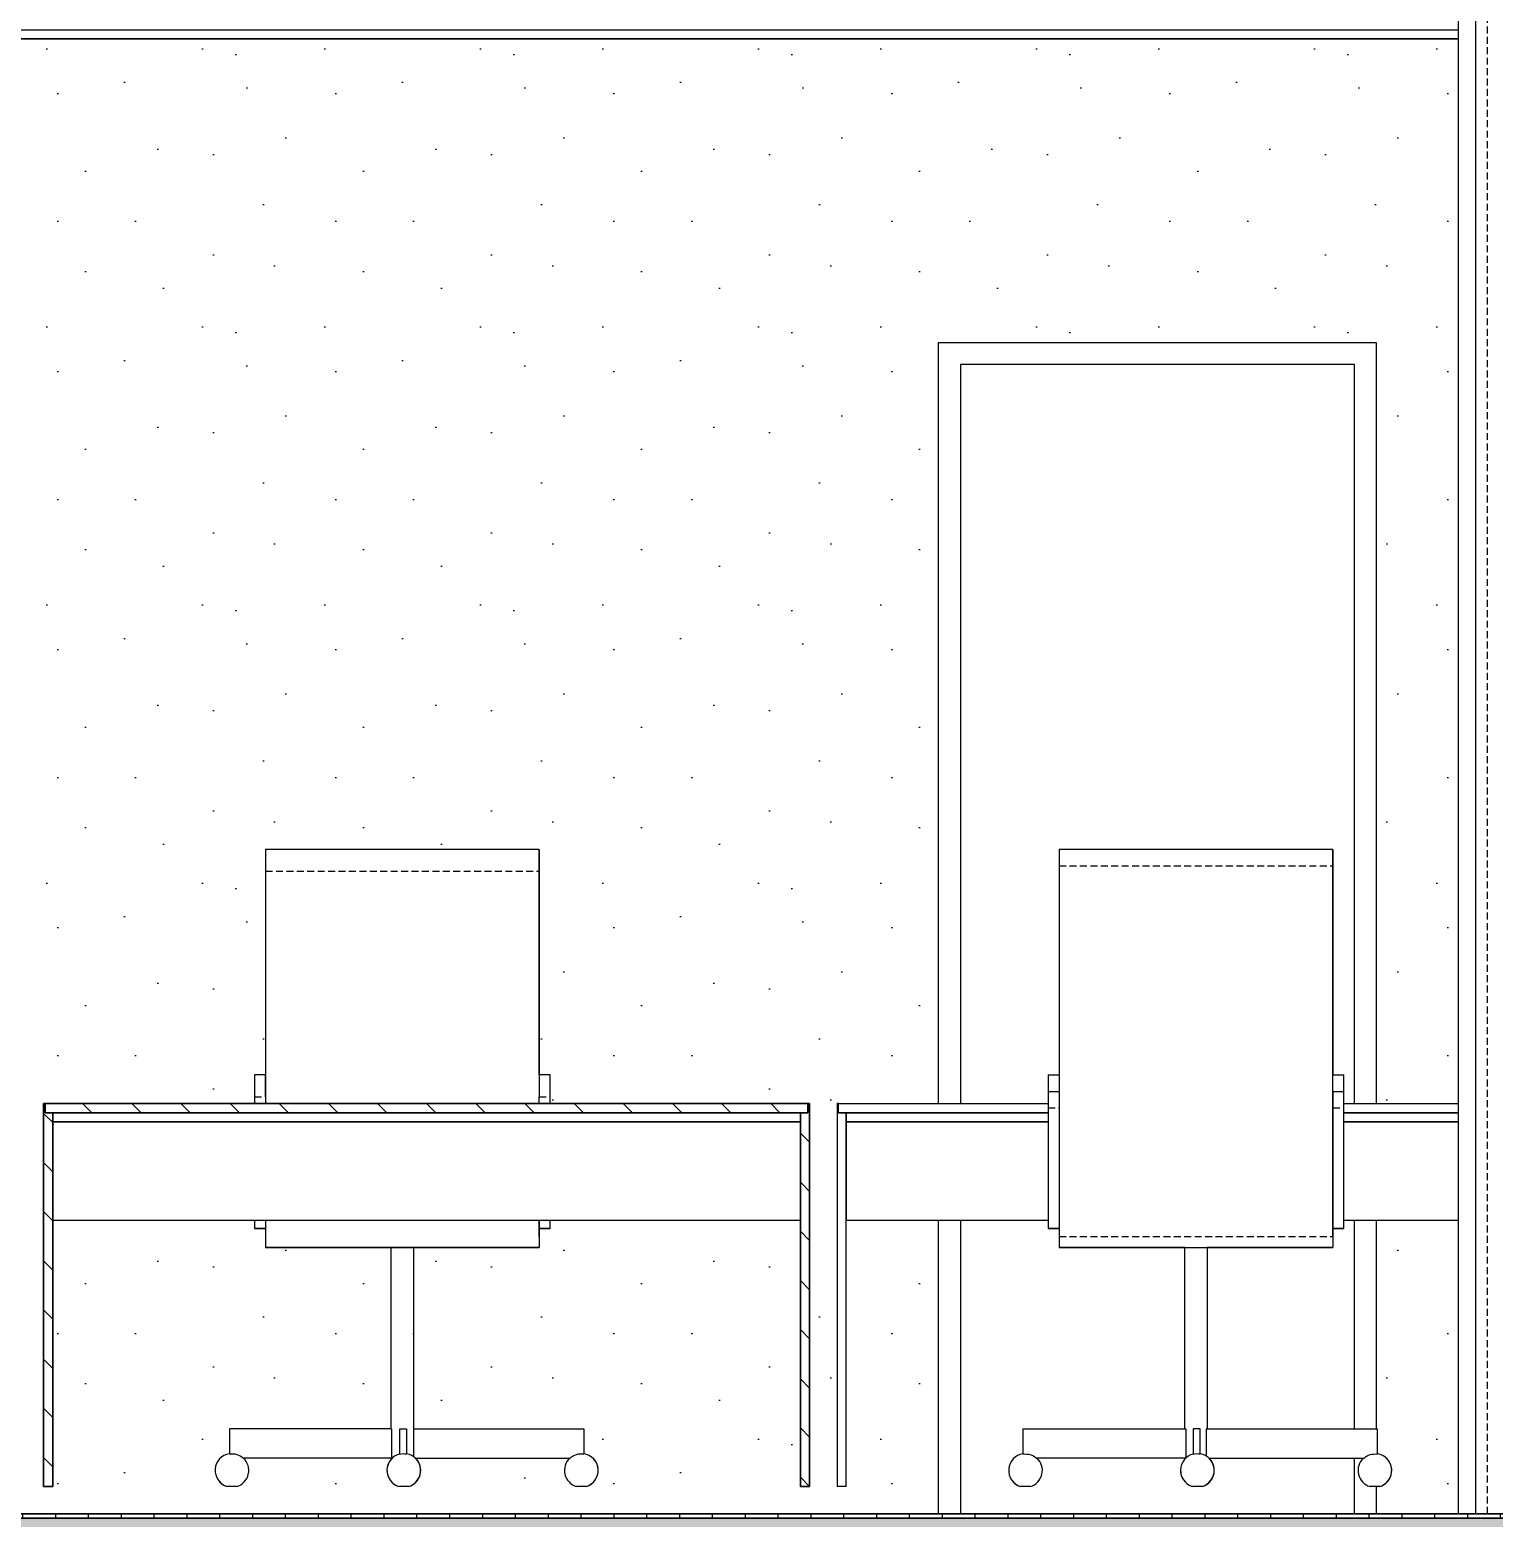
# Model space of a CAD drawing. Header units: millimetres. Extents: x -100 to 224448, y 0 to 22177.
# Drawn here: x 77368 to 80044, y 13592 to 16312 of the extents above; entities that cross this region are included whole.
import ezdxf

# ---------------------------------------------------------------- set-up
doc = ezdxf.new("R2010")
doc.units = ezdxf.units.MM
doc.linetypes.add('DASHED', pattern=[19.05, 12.7, -6.35])
doc.layers.get('0').update_dxf_attribs({"true_color": 0xdfdfdf})
for name, color, linetype in [('Background_0', 7, 'Continuous'), ('Background_DOOR_FRAME', 253, 'Continuous'), ('Boundary_0', 7, 'Continuous'), ('Boundary_Floor_ Ceramic Tiles', 7, 'Continuous'), ('Boundary_Screed', 7, 'Continuous'), ('Elevation_Plaster_ Cement', 7, 'Continuous'), ('Fill_0', 7, 'Continuous'), ('Fill_Floor_ Ceramic Tiles', 251, 'Continuous'), ('Fill_Screed', 251, 'Continuous'), ('Viewport border', 7, 'Continuous')]:
    doc.layers.add(name, color=color, linetype=linetype)
for name, color, linetype, lineweight in [('Background_Floor_ Ceramic Tiles', 7, 'Continuous', 9), ('Background_Plaster_ Cement', 7, 'Continuous', 9), ('Background_Screed', 7, 'Continuous', 9)]:
    doc.layers.add(name, color=color, linetype=linetype, lineweight=lineweight)
doc.layers.add('BIM_ROOM_LINES', color=7, linetype='Continuous', plot=False)
pattern_1 = [(45, (-5595.9, -5200), (-44.90128, 44.90128), [])]

# ---------------------------------------------------------------- blocks, each defined once
blk = doc.blocks.new("AA'__section__..%5CMainBuilding.dwg", base_point=(4426.8, -9050, 0))
at = {"layer": 'Elevation_Plaster_ Cement'}
h = blk.add_hatch(dxfattribs=at)
h.set_pattern_fill('DOTS2', color=256, scale=20, style=0)
h.paths.add_polyline_path([(10745.9, 6690), (10745.9, 5300), (10895.9, 5300), (10895.9, 7245), (6212.9, 7245), (6212.9, 4550), (9945.9, 4550), (9945.9, 5086), (9777.5, 5086), (9777.5, 4600), (9760.5, 4600), (9760.5, 5300), (9763.5, 5300), (9945.9, 5300), (9945.9, 6690)])
h.paths.add_polyline_path([(8327.5, 4600), (8310.5, 4600), (8310.5, 5300), (8313.5, 5300), (8696.4, 5300), (8696.4, 5311.9), (8696.4, 5340.2), (8696.4, 5351.9), (8716.4, 5351.9), (8716.4, 5724.1), (8716.4, 5752.4), (8716.4, 5764.1), (9216.4, 5764.1), (9216.4, 5755.3), (9216.4, 5752.4), (9216.4, 5734.1), (9216.4, 5724.1), (9216.4, 5351.9), (9236.4, 5351.9), (9236.4, 5340.2), (9236.4, 5321.9), (9236.4, 5313.1), (9236.4, 5311.9), (9236.4, 5300), (9707.5, 5300), (9710.5, 5300), (9710.5, 4600), (9693.5, 4600), (9693.5, 5086), (9236.4, 5086), (9236.4, 5071.2), (9216.4, 5071.2), (9216.4, 5056.9), (9216.4, 5042.8), (9216.4, 5036.9), (8986.9, 5036.9), (8986.9, 4705.4), (9297.8, 4705.4), (9297.8, 4660, -0.168014), (9315.7, 4650.7, -0.191533), (9324.1, 4629.5, -0.33166), (9302.1, 4600), (9284.5, 4600, -0.131778), (9270.9, 4608.4, -0.414557), (9272.2, 4651.9), (8990.1, 4651.9, -0.006299), (8990.7, 4651.4, -0.008248), (8991.4, 4650.7, -0.191521), (8999.8, 4629.5, -0.331657), (8977.8, 4600), (8969, 4600), (8960.2, 4600, -0.131769), (8946.6, 4608.4, -0.414572), (8947.9, 4651.9), (8946.2, 4651.9), (8945.9, 4651.9), (8676, 4651.9, -0.206646), (8685.7, 4629.5, -0.331656), (8663.7, 4600), (8646.1, 4600, -0.131779), (8632.5, 4608.4, -0.606132), (8650.3, 4660), (8650.3, 4705.4), (8945.9, 4705.4), (8945.9, 5036.9), (8716.4, 5036.9), (8716.4, 5071.2), (8696.4, 5071.2), (8696.4, 5086), (8327.5, 5086)], flags=16)
h.paths.add_polyline_path([(6877.5, 4600), (6860.5, 4600), (6860.5, 5300), (6863.5, 5300), (7246.4, 5300), (7246.4, 5311.9), (7246.4, 5340.2), (7246.4, 5351.9), (7266.4, 5351.9), (7266.4, 5724.1), (7266.4, 5752.4), (7266.4, 5764.1), (7766.4, 5764.1), (7766.4, 5755.3), (7766.4, 5752.4), (7766.4, 5734.1), (7766.4, 5724.1), (7766.4, 5351.9), (7786.4, 5351.9), (7786.4, 5340.2), (7786.4, 5321.9), (7786.4, 5313.1), (7786.4, 5311.9), (7786.4, 5300), (8257.5, 5300), (8260.5, 5300), (8260.5, 4600), (8243.5, 4600), (8243.5, 5086), (7786.4, 5086), (7786.4, 5071.2), (7766.4, 5071.2), (7766.4, 5056.9), (7766.4, 5042.8), (7766.4, 5036.9), (7536.9, 5036.9), (7536.9, 4705.4), (7847.8, 4705.4), (7847.8, 4660, -0.168014), (7865.7, 4650.7, -0.191533), (7874.1, 4629.5, -0.33166), (7852.1, 4600), (7834.5, 4600, -0.131778), (7820.9, 4608.4, -0.414557), (7822.2, 4651.9), (7540.1, 4651.9, -0.006299), (7540.7, 4651.4, -0.008243), (7541.4, 4650.7, -0.191527), (7549.8, 4629.5, -0.331657), (7527.8, 4600), (7519, 4600), (7510.2, 4600, -0.131769), (7496.6, 4608.4, -0.414572), (7497.9, 4651.9), (7496.2, 4651.9), (7495.9, 4651.9), (7226, 4651.9, -0.206646), (7235.7, 4629.5, -0.331656), (7213.7, 4600), (7196.1, 4600, -0.131779), (7182.5, 4608.4, -0.606132), (7200.3, 4660), (7200.3, 4705.4), (7495.9, 4705.4), (7495.9, 5036.9), (7266.4, 5036.9), (7266.4, 5071.2), (7246.4, 5071.2), (7246.4, 5086), (6877.5, 5086)], flags=16)
h = blk.add_hatch(dxfattribs=at)
h.set_pattern_fill('DOTS2', color=256, scale=20, style=0)
h.paths.add_polyline_path([(10745.9, 4600), (10745.9, 4550), (10895.9, 4550), (10895.9, 5086), (10745.9, 5086), (10745.9, 4705.4), (10747.8, 4705.4), (10747.8, 4660, -0.168006), (10765.7, 4650.7, -0.191533), (10774.1, 4629.5, -0.33166), (10752.1, 4600)])
at = {"layer": 'Fill_0', "extrusion": (-6.01407e-17, -5.02509e-18, -1)}
h = blk.add_hatch(dxfattribs=at)
h.set_pattern_fill('ANSI31', color=256, scale=20, style=0)
h.set_pattern_definition(pattern_1)
h.paths.add_polyline_path([(-8313.5, 5300), (-8313.5, 5283), (-8327.5, 5283), (-8327.5, 4600), (-8310.5, 4600), (-8310.5, 5300)])
at = {"layer": 'Fill_0', "extrusion": (4.87493e-17, 4.72545e-28, -1)}
h = blk.add_hatch(dxfattribs=at)
h.set_pattern_fill('ANSI31', color=256, scale=20, style=0)
h.set_pattern_definition(pattern_1)
h.paths.add_polyline_path([(-8313.5, 5300), (-9707.5, 5300), (-9707.5, 5283), (-8313.5, 5283)])
at = {"layer": 'Fill_0', "extrusion": (-2.1182e-15, -4.5753e-17, -1)}
h = blk.add_hatch(dxfattribs=at)
h.set_pattern_fill('ANSI31', color=256, scale=20, style=0)
h.set_pattern_definition([(45, (-5595.9, -5200), (-44.90128, 44.90128), [])])
h.paths.add_polyline_path([(-9707.5, 5283), (-9707.5, 5300), (-9710.5, 5300), (-9710.5, 4600), (-9693.5, 4600), (-9693.5, 5283)])
at = {"layer": 'Fill_Floor_ Ceramic Tiles', "extrusion": (2.10113e-17, -4.02994e-14, -1)}
h = blk.add_hatch(dxfattribs=at)
h.set_pattern_fill('_USER', color=256, scale=60, angle=90, style=0, pattern_type=0)
h.set_pattern_definition([(90, (-5595.9, -5200), (-60, -2e-13), [])])
h.paths.add_polyline_path([(-5915.9, 4550), (-25875.9, 4550), (-25875.9, 4542), (-5915.9, 4542)])
at = {"layer": 'Fill_Screed', "extrusion": (2.11813e-17, 1.06051e-15, -1)}
h = blk.add_hatch(dxfattribs=at)
h.set_pattern_fill('SCREED', color=256, scale=20, angle=15, style=0)
h.set_pattern_definition([(15, (-5595.9, -5200), (915.6406, 508.3053), [-127, 0, -381, 0]), (15, (-5599.19, -5187.73), (915.6406, 508.3053), [-50.8, 0, -177.8, 0, -91.44, 0, -381, 0]), (15, (-5602.47, -5175.47), (915.6406, 508.3053), [-25.4, 0, -127, 0, -127, 0, -279.4, 0, -91.44, 0]), (15, (-5605.76, -5163.2), (915.6406, 508.3053), [-91.44, 0, -406.4, 0]), (15, (-5609.05, -5150.93), (915.6406, 508.3053), [-304.8, 0, -304.8, 0]), (15, (-5612.34, -5138.66), (915.6406, 508.3053), [-431.8, 0]), (15, (-5615.62, -5126.4), (915.6406, 508.3053), [-127, 0, -558.8, 0]), (15, (-5618.9, -5114.13), (915.6406, 508.3053), [-177.8, 0, -101.6, 0]), (15, (-5622.2, -5101.86), (915.6406, 508.3053), [-254, 0]), (15, (-5628.77, -5077.33), (915.6406, 508.3053), [-35.56, 0, -381, 0, -228.6, 0]), (15, (-5632.06, -5065.06), (915.6406, 508.3053), [-50.8, 0, -5.08, 0, -127, 0]), (15, (-5635.34, -5052.8), (915.6406, 508.3053), [-25.4, 0, -330.2, 0, -381, 0]), (15, (-5638.63, -5040.53), (915.6406, 508.3053), [-254, 0]), (15, (-5641.92, -5028.26), (915.6406, 508.3053), [-127, 0, -533.4, 0]), (15, (-5648.5, -5003.72), (915.6406, 508.3053), [-609.6, 0]), (15, (-5651.78, -4991.46), (915.6406, 508.3053), [-127, 0, -10.16, 0, -177.8, 0]), (15, (-5655.07, -4979.2), (915.6406, 508.3053), [-35.56, 0, -254, 0, -101.6, 0, -177.8, 0, -203.2, 0]), (15, (-5658.35, -4966.92), (915.6406, 508.3053), [-76.2, 0, -101.6, 0, -254, 0, -10.16, 0, -127, 0]), (15, (-5661.64, -4954.65), (915.6406, 508.3053), [-254, 0])])
h.paths.add_polyline_path([(-5915.9, 4542), (-25875.9, 4542), (-25875.9, 4510), (-5915.9, 4510)])
at = {"linetype": 'DASHED', "extrusion": (0, 1, 1.06547e-32)}
for p, q in [((10948.9, 4550), (10948.9, 7550)), ((8716.4, 5724.1), (9216.4, 5724.1)), ((9216.4, 5724.1), (9216.4, 5724.1)), ((10166.4, 5734.1), (10666.4, 5734.1)), ((10666.4, 5724.1), (10666.4, 5724.1)), ((8696.4, 5311.9), (8716.4, 5311.9)), ((9216.4, 5311.9), (9236.4, 5311.9)), ((10146.4, 5291.9), (10166.4, 5291.9)), ((10666.4, 5291.9), (10686.4, 5291.9)), ((10166.4, 5056.9), (10666.4, 5056.9))]:
    blk.add_line(p, q, dxfattribs=at)
blk.add_line((5427.9, 4550), (41613.9, 4550))
blk.add_line((5427.9, 4550), (41613.9, 4550))
at = {"layer": 'Background_0', "extrusion": (0, 1, 1.06547e-32)}
for p, q in [((10895.9, 4550), (10895.9, 7550)), ((10927.9, 4550), (10927.9, 7550)), ((6197.9, 7261.7), (10895.9, 7261.7)), ((6197.9, 7245), (10895.9, 7245)), ((10895.9, 7245), (6212.9, 7245)), ((8716.4, 5764.1), (8716.4, 5752.4)), ((9216.4, 5764.1), (8716.4, 5764.1)), ((8716.4, 5752.4), (8716.4, 5724.1)), ((9216.4, 5764.1), (9216.4, 5752.4)), ((9216.4, 5755.3), (9216.4, 5764.1)), ((9216.4, 5764.1), (9216.4, 5752.4)), ((9216.4, 5734.1), (9216.4, 5755.3)), ((9216.4, 5752.4), (9216.4, 5724.1)), ((9216.4, 5752.4), (9216.4, 5724.1)), ((10166.4, 5764.1), (10166.4, 5755.3)), ((10666.4, 5764.1), (10166.4, 5764.1)), ((10166.4, 5755.3), (10166.4, 5734.1)), ((10666.4, 5764.1), (10666.4, 5752.4)), ((10666.4, 5755.3), (10666.4, 5764.1)), ((10666.4, 5734.1), (10666.4, 5755.3)), ((10666.4, 5752.4), (10666.4, 5724.1)), ((8716.4, 5724.1), (8716.4, 5300)), ((9216.4, 5351.9), (9216.4, 5734.1)), ((9216.4, 5724.1), (9216.4, 5351.9)), ((9216.4, 5724.1), (9216.4, 5351.9)), ((10166.4, 5734.1), (10166.4, 5056.9)), ((10666.4, 5056.9), (10666.4, 5734.1)), ((10666.4, 5724.1), (10666.4, 5351.9)), ((8696.4, 5351.9), (8696.4, 5340.2)), ((8716.4, 5351.9), (8696.4, 5351.9)), ((8696.4, 5340.2), (8696.4, 5311.9)), ((8716.4, 5340.2), (8716.4, 5351.9)), ((8716.4, 5311.9), (8716.4, 5340.2)), ((9216.4, 5351.9), (9216.4, 5340.2)), ((9236.4, 5351.9), (9216.4, 5351.9)), ((9216.4, 5340.2), (9216.4, 5311.9)), ((9236.4, 5340.2), (9236.4, 5351.9)), ((9236.4, 5340.2), (9236.4, 5351.9)), ((9236.4, 5351.9), (9236.4, 5351.9)), ((9236.4, 5321.9), (9236.4, 5351.9)), ((9236.4, 5311.9), (9236.4, 5340.2)), ((9236.4, 5311.9), (9236.4, 5340.2)), ((10146.4, 5351.9), (10146.4, 5321.9)), ((10146.4, 5351.9), (10166.4, 5351.9)), ((10666.4, 5351.9), (10686.4, 5351.9)), ((10666.4, 5321.9), (10666.4, 5351.9)), ((10686.4, 5340.2), (10686.4, 5351.9)), ((10686.4, 5321.9), (10686.4, 5351.9)), ((10686.4, 5351.9), (10686.4, 5351.9)), ((10686.4, 5311.9), (10686.4, 5340.2)), ((8696.4, 5311.9), (8696.4, 5300)), ((8716.4, 5311.9), (8716.4, 5300)), ((9216.4, 5300), (9216.4, 5311.9)), ((9236.4, 5313.1), (9236.4, 5321.9)), ((9236.4, 5300), (9236.4, 5313.1)), ((9236.4, 5300), (9236.4, 5311.9)), ((9236.4, 5300), (9236.4, 5311.9)), ((10146.4, 5321.9), (10146.4, 5313.1)), ((10146.4, 5321.9), (10166.4, 5321.9)), ((10146.4, 5313.1), (10146.4, 5291.9)), ((10666.4, 5321.9), (10666.4, 5313.1)), ((10666.4, 5321.9), (10686.4, 5321.9)), ((10666.4, 5313.1), (10666.4, 5291.9)), ((10686.4, 5313.1), (10686.4, 5321.9)), ((10686.4, 5291.9), (10686.4, 5313.1)), ((10686.4, 5300), (10686.4, 5311.9)), ((8310.5, 5300), (8310.5, 4600)), ((8313.5, 5300), (8310.5, 5300)), ((8313.5, 5283), (8313.5, 5300)), ((9707.5, 5300), (8313.5, 5300)), ((8313.5, 5300), (8313.5, 5283)), ((8327.5, 5283), (8313.5, 5283)), ((8313.5, 5283), (9707.5, 5283)), ((8327.5, 4600), (8327.5, 5283)), ((9693.5, 5283), (8327.5, 5283)), ((8327.5, 5283), (8327.5, 5266)), ((8327.5, 5283), (9693.5, 5283)), ((8327.5, 4600), (8327.5, 5283)), ((9707.5, 5283), (9693.5, 5283)), ((9693.5, 5283), (9693.5, 4600)), ((9707.5, 5283), (9707.5, 5300)), ((9707.5, 5300), (9707.5, 5283)), ((9710.5, 5300), (9707.5, 5300)), ((9710.5, 4600), (9710.5, 5300)), ((9710.5, 4600), (9710.5, 5300)), ((9710.5, 4600), (9710.5, 5300)), ((9710.5, 5300), (9710.5, 5300)), ((9710.5, 4600), (9710.5, 5300)), ((9763.5, 5300), (9760.5, 5300)), ((9760.5, 5300), (9760.5, 4600)), ((9763.5, 5300), (10146.4, 5300)), ((9763.5, 5283), (9763.5, 5300)), ((9763.5, 5283), (10146.4, 5283)), ((9777.5, 5283), (9763.5, 5283)), ((10146.4, 5283), (9777.5, 5283)), ((9777.5, 5283), (9777.5, 5266)), ((9777.5, 4600), (9777.5, 5283)), ((10146.4, 5291.9), (10146.4, 5071.2)), ((10666.4, 5291.9), (10666.4, 5071.2)), ((10686.4, 5300), (10895.9, 5300)), ((10686.4, 5071.2), (10686.4, 5291.9)), ((10686.4, 5283), (10895.9, 5283)), ((10895.9, 5283), (10686.4, 5283)), ((8327.5, 5266), (8327.5, 5086)), ((9693.5, 5266), (8327.5, 5266)), ((8327.5, 5266), (9693.5, 5266)), ((9777.5, 5266), (10146.4, 5266)), ((10146.4, 5266), (9777.5, 5266)), ((9777.5, 5266), (9777.5, 5086)), ((10686.4, 5266), (10895.9, 5266)), ((10895.9, 5266), (10686.4, 5266)), ((8696.4, 5086), (8327.5, 5086)), ((8696.4, 5086), (8327.5, 5086)), ((9693.5, 5086), (8327.5, 5086)), ((8327.5, 5086), (8327.5, 5086)), ((8327.5, 4600), (8327.5, 5086)), ((8327.5, 4600), (8327.5, 5086)), ((8696.4, 5086), (8696.4, 5071.2)), ((8716.4, 5086), (8716.4, 5036.9)), ((9216.4, 5071.2), (9216.4, 5086)), ((9216.4, 5086), (9216.4, 5036.9)), ((9693.5, 5086), (9236.4, 5086)), ((9693.5, 5086), (9236.4, 5086)), ((9236.4, 5071.2), (9236.4, 5086)), ((9236.4, 5071.2), (9236.4, 5086)), ((9236.4, 5071.2), (9236.4, 5086)), ((10146.4, 5086), (9777.5, 5086)), ((10146.4, 5086), (9777.5, 5086)), ((9777.5, 4600), (9777.5, 5086)), ((10895.9, 5086), (10686.4, 5086)), ((10895.9, 5086), (10686.4, 5086)), ((10686.4, 5071.2), (10686.4, 5086)), ((8716.4, 5071.2), (8696.4, 5071.2)), ((8716.4, 5071.2), (8696.4, 5071.2)), ((8696.4, 5071.2), (8716.4, 5071.2)), ((9216.4, 5056.9), (9216.4, 5071.2)), ((9216.4, 5071.2), (9216.4, 5036.9)), ((9236.4, 5071.2), (9216.4, 5071.2)), ((9216.4, 5071.2), (9236.4, 5071.2)), ((9236.4, 5071.2), (9216.4, 5071.2)), ((10146.4, 5071.2), (10166.4, 5071.2)), ((10166.4, 5071.2), (10146.4, 5071.2)), ((10666.4, 5071.2), (10666.4, 5036.9)), ((10686.4, 5071.2), (10666.4, 5071.2)), ((10666.4, 5071.2), (10686.4, 5071.2)), ((8945.9, 5036.9), (8716.4, 5036.9)), ((8716.4, 5036.9), (8945.9, 5036.9)), ((9216.4, 5036.9), (8716.4, 5036.9)), ((8945.9, 4705.4), (8945.9, 5036.9)), ((8945.9, 5036.9), (8986.9, 5036.9)), ((9216.4, 5036.9), (8986.9, 5036.9)), ((8986.9, 5036.9), (9216.4, 5036.9)), ((8986.9, 5036.9), (8986.9, 4705.4)), ((8986.9, 5036.9), (8986.9, 4705.4)), ((8986.9, 5036.9), (8986.9, 4705.4)), ((9216.4, 5056.9), (9216.4, 5042.8)), ((9216.4, 5042.8), (9216.4, 5036.9)), ((10166.4, 5056.9), (10166.4, 5042.8)), ((10166.4, 5042.8), (10166.4, 5036.9)), ((10395.9, 5036.9), (10166.4, 5036.9)), ((10166.4, 5036.9), (10666.4, 5036.9)), ((10395.9, 4705.4), (10395.9, 5036.9)), ((10395.9, 5036.9), (10436.9, 5036.9)), ((10666.4, 5036.9), (10436.9, 5036.9)), ((10436.9, 5036.9), (10436.9, 4705.4)), ((10436.9, 5036.9), (10436.9, 4705.4)), ((10666.4, 5056.9), (10666.4, 5042.8)), ((10666.4, 5042.8), (10666.4, 5036.9)), ((8650.3, 4705.4), (8650.3, 4659.6)), ((8946.2, 4705.4), (8650.3, 4705.4)), ((8946.2, 4705.4), (8946.2, 4651.9)), ((8961.4, 4659), (8961.4, 4705.4)), ((8961.4, 4705.4), (8974.1, 4705.4)), ((8974.1, 4705.4), (8974.1, 4659.6)), ((8986.6, 4705.4), (8986.6, 4654.8)), ((8986.6, 4705.4), (9297.8, 4705.4)), ((9297.8, 4705.4), (9297.8, 4659.6)), ((9297.8, 4705.4), (9297.8, 4660)), ((9297.8, 4705.4), (9297.8, 4705.4)), ((9297.8, 4705.4), (9297.8, 4660)), ((10100.3, 4705.4), (10398, 4705.4)), ((10100.3, 4705.4), (10100.3, 4659)), ((10398, 4705.4), (10398, 4652)), ((10411.4, 4705.4), (10411.4, 4659)), ((10424.1, 4705.4), (10411.4, 4705.4)), ((10424.1, 4659.6), (10424.1, 4705.4)), ((10434.8, 4705.4), (10434.8, 4655.9)), ((10434.8, 4705.4), (10747.8, 4705.4)), ((10747.8, 4705.4), (10747.8, 4660)), ((10747.8, 4705.4), (10747.8, 4659)), ((10747.8, 4705.4), (10747.8, 4705.4)), ((8946.2, 4651.9), (8675.4, 4651.9)), ((8675.4, 4651.9), (8676, 4651.9)), ((8946.2, 4651.9), (8676, 4651.9)), ((8947.9, 4651.9), (8676, 4651.9)), ((8945.9, 4651.9), (8947.9, 4651.9)), ((8945.9, 4651.9), (8947.9, 4651.9)), ((8945.9, 4651.9), (8947.9, 4651.9)), ((8945.9, 4651.9), (8947.9, 4651.9)), ((8945.9, 4651.9), (8947.9, 4651.9)), ((8974.1, 4659.6), (8974.1, 4659.9)), ((8990.1, 4651.9), (9272.2, 4651.9)), ((8990.1, 4651.9), (9272.2, 4651.9)), ((8990.1, 4651.9), (9272.8, 4651.9)), ((9272.2, 4651.9), (9272.8, 4651.9)), ((9297.8, 4659.6), (9297.8, 4660)), ((10397.9, 4651.9), (10124.6, 4651.9)), ((10124.6, 4651.9), (10126, 4651.9)), ((10396.2, 4651.9), (10126, 4651.9)), ((10395.9, 4651.9), (10397.9, 4651.9)), ((10395.9, 4651.9), (10397.9, 4651.9)), ((10395.9, 4651.9), (10397.9, 4651.9)), ((10424.1, 4659.6), (10424.1, 4659.8)), ((10440.1, 4651.9), (10723.6, 4651.9)), ((10440.1, 4651.9), (10722.2, 4651.9)), ((10722.2, 4651.9), (10723.6, 4651.9)), ((10747.8, 4659), (10747.8, 4660)), ((8327.5, 4600), (8310.5, 4600)), ((8327.5, 4600), (8310.5, 4600)), ((8310.5, 4600), (8310.5, 4600)), ((8327.5, 4600), (8310.5, 4600)), ((8310.5, 4600), (8327.5, 4600)), ((8663.7, 4600), (8646.1, 4600)), ((8663.7, 4600), (8646.1, 4600)), ((8663.7, 4600), (8646.1, 4600)), ((8969, 4600), (8960.2, 4600)), ((8969, 4600), (8960.2, 4600)), ((8969, 4600), (8960.2, 4600)), ((8969, 4600), (8960.2, 4600)), ((8969, 4600), (8960.2, 4600)), ((8969, 4600), (8960.2, 4600)), ((8977.8, 4600), (8969, 4600)), ((8977.8, 4600), (8969, 4600)), ((8977.8, 4600), (8969, 4600)), ((8977.8, 4600), (8969, 4600)), ((8977.8, 4600), (8969, 4600)), ((8977.8, 4600), (8969, 4600)), ((9302.1, 4600), (9284.5, 4600)), ((9302.1, 4600), (9284.5, 4600)), ((9302.1, 4600), (9284.5, 4600)), ((9693.5, 4600), (9710.5, 4600)), ((9693.5, 4600), (9710.5, 4600)), ((9693.5, 4600), (9710.5, 4600)), ((9693.5, 4600), (9693.5, 4600)), ((9693.5, 4600), (9710.5, 4600)), ((9777.5, 4600), (9760.5, 4600)), ((9777.5, 4600), (9760.5, 4600)), ((10113.7, 4600), (10096.1, 4600)), ((10113.7, 4600), (10096.1, 4600)), ((10419, 4600), (10410.2, 4600)), ((10419, 4600), (10410.2, 4600)), ((10419, 4600), (10410.2, 4600)), ((10419, 4600), (10410.2, 4600)), ((10427.8, 4600), (10419, 4600)), ((10427.8, 4600), (10419, 4600)), ((10427.8, 4600), (10419, 4600)), ((10427.8, 4600), (10419, 4600)), ((10752.1, 4600), (10734.5, 4600)), ((10752.1, 4600), (10734.5, 4600))]:
    blk.add_line(p, q, dxfattribs=at)
at = {"layer": 'Background_0'}
for centre, start, end in [((8654.9, 4629.5), 98.4808, 253.3948), ((8654.9, 4629.5), 286.6064, 46.7024), ((8654.9, 4629.5), 286.6064, 46.7024), ((8654.9, 4629.5), 286.6064, 46.7024), ((8969, 4629.5), 104.2703, 253.3946), ((8969, 4629.5), 133.2982, 253.3946), ((8969, 4629.5), 133.2934, 253.3946), ((8969, 4629.5), 286.6061, 80.5177), ((8969, 4629.5), 286.6061, 45.2586), ((9293.3, 4629.5), 133.2986, 253.3941), ((9293.3, 4629.5), 286.6056, 81.5187), ((10104.9, 4629.5), 98.4808, 253.3948), ((10104.9, 4629.5), 286.6064, 46.7024), ((10104.9, 4629.5), 286.6064, 46.7024), ((10419, 4629.5), 104.2703, 253.3946), ((10419, 4629.5), 133.2934, 253.3946), ((10419, 4629.5), 286.6061, 80.5177), ((10419, 4629.5), 286.6061, 45.9112), ((10743.3, 4629.5), 133.2986, 253.3941), ((10743.3, 4629.5), 286.6056, 81.5187), ((8969, 4629.5), 286.6061, 43.3683), ((8969, 4629.5), 286.6061, 43.3705), ((8969, 4629.5), 286.6061, 43.3698), ((8969, 4629.5), 286.6061, 43.3695), ((9293.3, 4629.5), 286.6056, 43.3708), ((9293.3, 4629.5), 286.6056, 43.3689), ((10419, 4629.5), 286.6061, 43.3695), ((10419, 4629.5), 286.6061, 43.3705), ((10743.3, 4629.5), 286.6056, 43.3708), ((8654.9, 4629.5), 223.3663, 253.3948), ((8654.9, 4629.5), 223.367, 253.3948), ((8969, 4629.5), 223.3684, 253.3946), ((8969, 4629.5), 223.3684, 253.3946), ((8969, 4629.5), 223.3684, 253.3946), ((9293.3, 4629.5), 223.3658, 253.3941), ((9293.3, 4629.5), 223.3677, 253.3941), ((10104.9, 4629.5), 223.3663, 253.3948), ((10419, 4629.5), 223.3684, 253.3946), ((10419, 4629.5), 223.3684, 253.3946), ((10743.3, 4629.5), 223.3658, 253.3941)]:
    blk.add_arc(centre, 30.8, start, end, dxfattribs=at)
at = {"layer": 'Background_0', "extrusion": (2.73546e-15, 4.07942e-16, -1)}
for centre, start, end in [((-8654.9, 4629.5), 81.4007, 132.4489), ((-9293.3, 4629.5), 47.5511, 98.5993)]:
    blk.add_arc(centre, 30.4, start, end, dxfattribs=at)
at = {"layer": 'Background_0', "extrusion": (2.79669e-15, 4.07942e-16, -1)}
blk.add_arc((-8969, 4629.5), 30.5, 75.5688, 99.5879, dxfattribs=at)
at = {"layer": 'Background_0', "extrusion": (-5.15391e-17, 4.07942e-16, -1)}
for centre, start, end in [((-10104.9, 4629.5), 81.2469, 131.3255), ((-10743.3, 4629.5), 48.6745, 98.7531)]:
    blk.add_arc(centre, 29.9, start, end, dxfattribs=at)
at = {"layer": 'Background_0', "extrusion": (-1.12771e-16, 4.07942e-16, -1)}
blk.add_arc((-10419, 4629.5), 30.5, 75.5688, 99.5879, dxfattribs=at)
at = {"layer": 'Background_DOOR_FRAME', "extrusion": (0, 1, 1.06547e-32)}
for p, q in [((9945.9, 5300), (9945.9, 6690)), ((9945.9, 6690), (10745.9, 6690)), ((10745.9, 6690), (10745.9, 5300)), ((9985.9, 6650), (9985.9, 5300)), ((10705.9, 6650), (9985.9, 6650)), ((10705.9, 5300), (10705.9, 6650)), ((9945.9, 4550), (9945.9, 5086)), ((9985.9, 5086), (9985.9, 4550)), ((10705.9, 4705.4), (10705.9, 5086)), ((10745.9, 5086), (10745.9, 4705.4)), ((10705.9, 4550), (10705.9, 4651.9)), ((10745.9, 4600), (10745.9, 4550))]:
    blk.add_line(p, q, dxfattribs=at)
at = {"layer": 'Background_Floor_ Ceramic Tiles', "extrusion": (0, 1, 1.06547e-32)}
for p, q in [((25875.9, 4550), (5915.9, 4550)), ((5915.9, 4542), (25875.9, 4542))]:
    blk.add_line(p, q, dxfattribs=at)
at = {"layer": 'Background_Plaster_ Cement', "extrusion": (0, 1, 1.06547e-32)}
for p, q in [((9945.9, 5300), (9945.9, 6690)), ((9945.9, 6690), (10745.9, 6690)), ((10745.9, 6690), (10745.9, 5300)), ((9945.9, 4550), (9945.9, 5086)), ((10745.9, 5086), (10745.9, 4705.4)), ((10745.9, 4600), (10745.9, 4550))]:
    blk.add_line(p, q, dxfattribs=at)
at = {"layer": 'Background_Screed', "extrusion": (0, 1, 1.06547e-32)}
blk.add_line((25875.9, 4542), (5915.9, 4542), dxfattribs=at)
at = {"layer": 'BIM_ROOM_LINES', "extrusion": (0, 1, 1.06547e-32)}
blk.add_line((25863.9, 4550), (5927.9, 4550), dxfattribs=at)
at = {"layer": 'Boundary_0', "extrusion": (0, 1, 1.06547e-32)}
for p, q in [((8310.5, 4600), (8310.5, 5300)), ((8310.5, 5300), (8313.5, 5300)), ((8313.5, 5300), (9707.5, 5300)), ((8313.5, 5283), (8313.5, 5300)), ((8313.5, 5300), (8313.5, 5283)), ((9707.5, 5283), (8313.5, 5283)), ((8313.5, 5283), (8327.5, 5283)), ((8327.5, 5283), (8327.5, 4600)), ((9693.5, 4600), (9693.5, 5283)), ((9693.5, 5283), (9707.5, 5283)), ((9707.5, 5300), (9707.5, 5283)), ((9707.5, 5283), (9707.5, 5300)), ((9707.5, 5300), (9710.5, 5300)), ((9710.5, 5300), (9710.5, 4600)), ((8327.5, 4600), (8310.5, 4600)), ((9710.5, 4600), (9693.5, 4600))]:
    blk.add_line(p, q, dxfattribs=at)
at = {"layer": 'Boundary_Floor_ Ceramic Tiles', "extrusion": (0, 1, 1.06547e-32)}
for p, q in [((5915.9, 4550), (25875.9, 4550)), ((25875.9, 4542), (5915.9, 4542))]:
    blk.add_line(p, q, dxfattribs=at)
at = {"layer": 'Boundary_Screed', "extrusion": (0, 1, 1.06547e-32)}
blk.add_line((5915.9, 4542), (25875.9, 4542), dxfattribs=at)

msp = doc.modelspace()

# ---------------------------------------------------------------- block references
at = {"layer": 'Viewport border'}
msp.add_blockref("AA'__section__..%5CMainBuilding.dwg", (73509.6, 0), dxfattribs=at)

doc.saveas('drawing.dxf')
